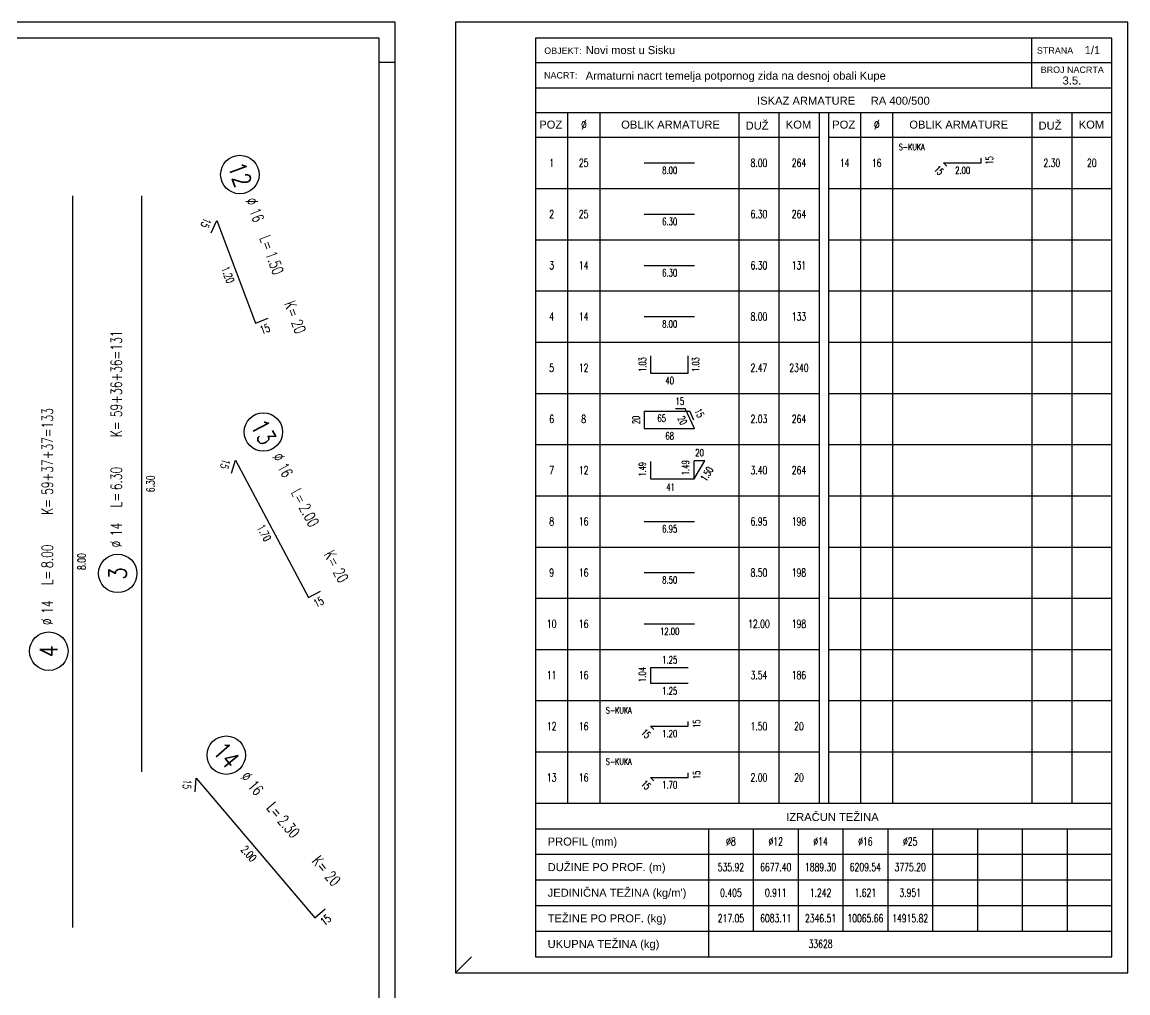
# Model space of a CAD drawing. Extents: x 4565 to 11832, y 737 to 2860.
# Drawn here: x 10623 to 11832, y 1799 to 2860 of the extents above; entities that cross this region are included whole.
import ezdxf
from ezdxf.enums import TextEntityAlignment as Align

# ---------------------------------------------------------------- set-up
doc = ezdxf.new("R2010")
doc.units = 0
doc.header["$LTSCALE"] = 35
for name, color, linetype in [('ARM', 1, 'CONTINUOUS'), ('ARM-I', 6, 'CONTINUOUS'), ('BETON', 7, 'CONTINUOUS'), ('FILE', 8, 'CONTINUOUS'), ('KOTE', 4, 'CONTINUOUS'), ('TANKO', 8, 'CONTINUOUS'), ('TEKST', 7, 'CONTINUOUS')]:
    doc.layers.add(name, color=color, linetype=linetype)
doc.styles.add('KOTE', font='romans.shx', dxfattribs={"width": 0.7})
doc.styles.add('NASLOV', font='ARIAL.TTF')
doc.styles.get("Standard").update_dxf_attribs({"font": 'romans.shx', "width": 0.9})

# ---------------------------------------------------------------- blocks, each defined once
blk = doc.blocks.new('POZ')
at = {"layer": 'ARM-I'}
blk.add_circle((0, 0), 0.6, dxfattribs=at)
at = {"layer": 'ARM', "width": 0.7}
for s, p in [('%%c', (0.814, -0.125)), ('L=', (2.064, -0.125)), ('K=', (4.256, -0.125))]:
    blk.add_text(s, height=0.35, dxfattribs=at).set_placement(p)
for tag, p in [('VA', (0.879, 0.435)), ('FI', (1.162, -0.13)), ('DUZ', (2.598, -0.13)), ('KOM', (4.881, -0.13))]:
    blk.add_attdef(tag, p, '', height=0.35, dxfattribs=at)
at = {"layer": 'ARM', "width": 0.7, "flags": 1}
for tag, p in [('TIP', (1.038, -0.896)), ('A', (1.162, -1.411)), ('B', (1.162, -1.918)), ('C', (1.162, -2.426)), ('D', (1.162, -2.934)), ('E', (1.162, -3.441)), ('F', (1.162, -3.949)), ('G', (1.162, -4.457)), ('H', (1.162, -4.964)), ('I', (1.162, -5.472)), ('J', (1.162, -5.98)), ('K', (1.162, -6.487)), ('L', (1.162, -6.995)), ('M', (1.162, -7.503)), ('N', (1.162, -8.011))]:
    blk.add_attdef(tag, p, '', height=0.35, dxfattribs=at)
at = {"layer": 'ARM-I', "width": 0.8}
blk.add_attdef('POZ', text='', height=0.55, dxfattribs=at).set_placement((0, 0), align=Align.MIDDLE)
blk = doc.blocks.new('as7')
at = {"layer": 'ARM'}
blk.add_line((3.386, -0.8), (4.964, -0.8), dxfattribs=at)
at = {"layer": 'KOTE', "style": 'KOTE', "width": 0.7}
for tag, height, p in [('POZ', 0.25, (0.5, -0.8)), ('FI', 0.25, (1.5, -0.8)), ('DUZ', 0.25, (6.975, -0.8)), ('KOM', 0.25, (8.225, -0.8)), ('A', 0.225, (4.188, -1.032))]:
    blk.add_attdef(tag, text='', height=height, dxfattribs=at).set_placement(p, align=Align.MIDDLE)
blk = doc.blocks.new('as3')
at = {"layer": 'ARM'}
blk.add_lwpolyline([(3.588, -0.432), (3.588, -0.972), (4.762, -0.972), (4.762, -0.432)], dxfattribs=at)
at = {"layer": 'KOTE', "style": 'KOTE', "width": 0.7}
for tag, height, p in [('POZ', 0.25, (0.5, -0.8)), ('FI', 0.25, (1.5, -0.8)), ('DUZ', 0.25, (6.975, -0.8)), ('KOM', 0.25, (8.225, -0.8)), ('A', 0.225, (4.188, -1.2))]:
    blk.add_attdef(tag, text='', height=height, dxfattribs=at).set_placement(p, align=Align.MIDDLE)
at = {"layer": 'KOTE', "style": 'KOTE', "width": 0.6}
for tag, p in [('B', (3.337, -0.7)), ('C', (4.998, -0.7))]:
    blk.add_attdef(tag, text='', height=0.225, rotation=90, dxfattribs=at).set_placement(p, align=Align.MIDDLE)
blk = doc.blocks.new('as40')
at = {"layer": 'ARM'}
for p, q in [((3.388, -0.56), (4.812, -0.56)), ((3.388, -0.56), (3.388, -1.1)), ((4.367, -0.468), (4.667, -0.468)), ((4.962, -1.1), (4.667, -0.468)), ((4.938, -0.832), (4.812, -0.56)), ((3.388, -1.1), (4.962, -1.1))]:
    blk.add_line(p, q, dxfattribs=at)
at = {"layer": 'KOTE', "style": 'KOTE', "width": 0.7}
for tag, height, p in [('D', 0.225, (4.505, -0.245)), ('POZ', 0.25, (0.5, -0.8)), ('FI', 0.25, (1.5, -0.8)), ('B', 0.225, (3.937, -0.776)), ('DUZ', 0.25, (6.975, -0.8)), ('KOM', 0.25, (8.225, -0.8)), ('A', 0.225, (4.188, -1.328))]:
    blk.add_attdef(tag, text='', height=height, dxfattribs=at).set_placement(p, align=Align.MIDDLE)
at = {"layer": 'KOTE', "style": 'KOTE'}
for tag, rotation, width, p in [('D', 295.0092, 0.7, (5.115, -0.614)), ('C', 90, 0.6, (3.137, -0.828)), ('E', 295.0092, 0.6, (4.585, -0.841))]:
    blk.add_attdef(tag, text='', height=0.225, rotation=rotation, dxfattribs=dict(at, width=width)).set_placement(p, align=Align.MIDDLE)
blk = doc.blocks.new('as35')
at = {"layer": 'ARM'}
for p, q in [((3.588, -0.524), (3.588, -1.069)), ((4.949, -1.069), (5.29, -0.505)), ((3.588, -1.069), (4.949, -1.069))]:
    blk.add_line(p, q, dxfattribs=at)
at = {"layer": 'TANKO'}
for p in [(5.29, -0.505), (4.949, -1.069)]:
    blk.add_line(p, (4.949, -0.505), dxfattribs=at)
at = {"layer": 'KOTE', "style": 'KOTE', "width": 0.7}
for tag, height, p in [('C', 0.225, (5.12, -0.254)), ('POZ', 0.25, (0.5, -0.8)), ('FI', 0.25, (1.5, -0.8)), ('DUZ', 0.25, (6.975, -0.8)), ('KOM', 0.25, (8.225, -0.8)), ('A', 0.225, (4.216, -1.327))]:
    blk.add_attdef(tag, text='', height=height, dxfattribs=at).set_placement(p, align=Align.MIDDLE)
at = {"layer": 'KOTE', "style": 'KOTE'}
for tag, rotation, width, p in [('D', 90, 0.7, (4.682, -0.723)), ('B', 90, 0.6, (3.331, -0.771)), ('E', 58.8381, 0.6, (5.348, -0.916))]:
    blk.add_attdef(tag, text='', height=0.225, rotation=rotation, dxfattribs=dict(at, width=width)).set_placement(p, align=Align.MIDDLE)
blk = doc.blocks.new('as10')
at = {"layer": 'ARM'}
for p, q in [((3.588, -0.564), (3.588, -1.056)), ((3.588, -0.564), (4.762, -0.564)), ((3.588, -1.056), (4.762, -1.056))]:
    blk.add_line(p, q, dxfattribs=at)
at = {"layer": 'KOTE', "style": 'KOTE', "width": 0.7}
for tag, height, p in [('C', 0.225, (4.188, -0.325)), ('POZ', 0.25, (0.5, -0.8)), ('FI', 0.25, (1.5, -0.8)), ('DUZ', 0.25, (6.975, -0.8)), ('KOM', 0.25, (8.225, -0.8)), ('A', 0.225, (4.188, -1.295))]:
    blk.add_attdef(tag, text='', height=height, dxfattribs=at).set_placement(p, align=Align.MIDDLE)
blk.add_attdef('B', text='', height=0.225, rotation=90, dxfattribs=at).set_placement((3.331, -0.784), align=Align.MIDDLE)
blk = doc.blocks.new('as5')
at = {"layer": 'ARM'}
blk.add_lwpolyline([(3.692, -0.906), (3.586, -0.8), (4.764, -0.8), (4.764, -0.65)], dxfattribs=at)
at = {"layer": 'KOTE', "style": 'KOTE', "width": 0.7}
blk.add_text('S-KUKA', height=0.2, dxfattribs=at).set_placement((2.192, -0.403))
for tag, height, p in [('POZ', 0.25, (0.5, -0.8)), ('FI', 0.25, (1.5, -0.8)), ('DUZ', 0.25, (6.975, -0.8)), ('KOM', 0.25, (8.225, -0.8)), ('A', 0.225, (4.188, -1.032))]:
    blk.add_attdef(tag, text='', height=height, dxfattribs=at).set_placement(p, align=Align.MIDDLE)
at = {"layer": 'KOTE', "style": 'KOTE', "width": 0.6}
for rotation, p in [(90, (5.027, -0.719)), (315, (3.448, -1.032))]:
    blk.add_attdef('B', text='', height=0.225, rotation=rotation, dxfattribs=at).set_placement(p, align=Align.MIDDLE)

msp = doc.modelspace()

# ---------------------------------------------------------------- linework, layer by layer
at = {"layer": 'ARM'}
for p, q in [((11814, 2842.7), (11184, 2842.7)), ((11184, 2842.7), (11184, 1838.2)), ((11814, 1838.2), (11814, 2842.7)), ((11184, 2788.4), (11814, 2788.4)), ((11184, 2761.3), (11814, 2761.3)), ((11493.8, 2761.3), (11493.8, 2006.2)), ((11504.3, 2761.3), (11504.3, 2006.2)), ((11184, 2734.2), (11493.8, 2734.2)), ((11504.3, 2734.2), (11814, 2734.2)), ((11184, 2006.2), (11814, 2006.2)), ((11184, 1978.2), (11814, 1978.2)), ((11184, 1838.2), (11814, 1838.2))]:
    msp.add_line(p, q, dxfattribs=at)
at = {"layer": 'ARM-I'}
for points in [[(10677.9, 1870.3), (10677.9, 2670.3)], [(10753.3, 2040.3), (10753.3, 2670.3)], [(10829.1, 2629.7), (10835.3, 2643.4), (10877.6, 2531.1), (10891.6, 2536.4)], [(10851.5, 2366.9), (10856, 2381.2), (10935.5, 2231), (10948.8, 2238)], [(10811.8, 2018.4), (10813, 2033.4), (10942.4, 1880.9), (10953.9, 1890.6)]]:
    msp.add_lwpolyline(points, dxfattribs=at)
at = {"layer": 'BETON'}
for points in [[(4565.1, 737.2), (11030.3, 737.2), (11030.3, 2860.2), (4565.1, 2860.2)], [(4652.6, 754.7), (11012.8, 754.7), (11012.8, 2842.7), (4652.6, 2842.7)]]:
    msp.add_lwpolyline(points, close=True, dxfattribs=at)
at = {"layer": 'FILE'}
msp.add_line((11012.8, 2816.2), (11030.3, 2816.2), dxfattribs=at)
at = {"layer": 'KOTE'}
for p, q in [((11726.5, 2788.4), (11726.5, 2842.7)), ((11814, 2815.5), (11184, 2815.5)), ((11219, 2761.3), (11219, 2006.2)), ((11254, 2761.3), (11254, 2006.2)), ((11406.3, 2761.3), (11406.3, 2006.2)), ((11450, 2761.3), (11450, 2006.2)), ((11539.3, 2761.3), (11539.3, 2006.2)), ((11574.3, 2761.3), (11574.3, 2006.2)), ((11726.5, 2761.3), (11726.5, 2006.2)), ((11770.3, 2761.3), (11770.3, 2006.2)), ((11184, 2678.2), (11493.8, 2678.2)), ((11504.3, 2678.2), (11814, 2678.2)), ((11184, 2622.2), (11493.8, 2622.2)), ((11504.3, 2622.2), (11814, 2622.2)), ((11184, 2566.2), (11493.8, 2566.2)), ((11504.3, 2566.2), (11814, 2566.2)), ((11184, 2510.2), (11493.8, 2510.2)), ((11504.3, 2510.2), (11814, 2510.2)), ((11184, 2454.2), (11493.8, 2454.2)), ((11504.3, 2454.2), (11814, 2454.2)), ((11184, 2398.2), (11493.8, 2398.2)), ((11504.3, 2398.2), (11814, 2398.2)), ((11184, 2342.2), (11493.8, 2342.2)), ((11504.3, 2342.2), (11814, 2342.2)), ((11184, 2286.2), (11493.8, 2286.2)), ((11504.3, 2286.2), (11814, 2286.2)), ((11184, 2230.2), (11493.8, 2230.2)), ((11504.3, 2230.2), (11814, 2230.2)), ((11184, 2174.2), (11493.8, 2174.2)), ((11504.3, 2174.2), (11814, 2174.2)), ((11184, 2118.2), (11493.8, 2118.2)), ((11504.3, 2118.2), (11814, 2118.2)), ((11184, 2062.2), (11493.8, 2062.2)), ((11504.3, 2062.2), (11814, 2062.2)), ((11373, 1978.2), (11373, 1838.2)), ((11422, 1978.2), (11422, 1866.2)), ((11471, 1978.2), (11471, 1866.2)), ((11520, 1978.2), (11520, 1866.2)), ((11569, 1978.2), (11569, 1866.2)), ((11618, 1978.2), (11618, 1866.2)), ((11667, 1978.2), (11667, 1866.2)), ((11716, 1978.2), (11716, 1866.2)), ((11765, 1978.2), (11765, 1866.2)), ((11184, 1950.2), (11814, 1950.2)), ((11184, 1922.2), (11814, 1922.2)), ((11184, 1894.2), (11814, 1894.2)), ((11184, 1866.2), (11814, 1866.2))]:
    msp.add_line(p, q, dxfattribs=at)
at = {"layer": 'TANKO'}
msp.add_line((11096.5, 1820.7), (11114, 1838.2), dxfattribs=at)
msp.add_lwpolyline([(11096.5, 1820.7), (11831.5, 1820.7), (11831.5, 2860.2), (11096.5, 2860.2)], close=True, dxfattribs=at)

# ---------------------------------------------------------------- block references
at = {"layer": 'KOTE', "xscale": 35, "yscale": 35, "zscale": 35}
for p, rotation, values in [((10860.6, 2693.5), 290.6202403828293, {'POZ': '12', 'FI': '16', 'DUZ': '1.50', 'KOM': '20'}), ((10727.1, 2257.3), 90, {'POZ': '3', 'FI': '14', 'DUZ': '6.30', 'KOM': '59+36+36=131'}), ((10651.7, 2172.3), 90, {'POZ': '4', 'FI': '14', 'DUZ': '8.00', 'KOM': '59+37+37=133'}), ((10886.3, 2412), 297.9160637566252, {'POZ': '13', 'FI': '16', 'DUZ': '2.00', 'KOM': '20'}), ((10845.7, 2058.6), 310.3241172731607, {'POZ': '14', 'FI': '16', 'DUZ': '2.30', 'KOM': '20'})]:
    msp.add_blockref('POZ', p, dxfattribs=dict(at, rotation=rotation)).add_auto_attribs(values)
at = {"layer": 'KOTE'}
ref = msp.add_blockref('as5', (11504.3, 2734.2), dxfattribs=dict(at, xscale=35, yscale=35, zscale=35))
ref.add_attrib('POZ', '14', dxfattribs={"height": 8.75, "style": 'KOTE', "width": 0.7}).set_placement((11521.8, 2706.2), align=Align.MIDDLE)
ref.add_attrib('FI', '16', dxfattribs={"height": 8.75, "style": 'KOTE', "width": 0.7}).set_placement((11556.8, 2706.2), align=Align.MIDDLE)
ref.add_attrib('DUZ', '2.30', dxfattribs={"height": 8.75, "style": 'KOTE', "width": 0.7}).set_placement((11748.4, 2706.2), align=Align.MIDDLE)
ref.add_attrib('KOM', '20', dxfattribs={"height": 8.75, "style": 'KOTE', "width": 0.7}).set_placement((11792.1, 2706.2), align=Align.MIDDLE)
ref.add_attrib('A', '2.00', dxfattribs={"height": 7.88, "style": 'KOTE', "width": 0.7}).set_placement((11650.9, 2698.1), align=Align.MIDDLE)
ref.add_attrib('B', '15', dxfattribs={"height": 7.87, "rotation": 315, "style": 'KOTE', "width": 0.6}).set_placement((11624.9, 2698.1), align=Align.MIDDLE)
ref.add_attrib('B', '15', dxfattribs={"height": 7.87, "rotation": 90, "style": 'KOTE', "width": 0.6}).set_placement((11680.2, 2709), align=Align.MIDDLE)
at = {"layer": 'KOTE', "xscale": 35, "yscale": 35, "zscale": 35}
for name, p, values in [('as7', (11184, 2734.2), {'POZ': '1', 'FI': '25', 'DUZ': '8.00', 'KOM': '264', 'A': '8.00'}), ('as7', (11184, 2678.2), {'POZ': '2', 'FI': '25', 'DUZ': '6.30', 'KOM': '264', 'A': '6.30'}), ('as7', (11184, 2622.2), {'POZ': '3', 'FI': '14', 'DUZ': '6.30', 'KOM': '131', 'A': '6.30'}), ('as7', (11184, 2566.2), {'POZ': '4', 'FI': '14', 'DUZ': '8.00', 'KOM': '133', 'A': '8.00'}), ('as3', (11184, 2510.2), {'POZ': '5', 'FI': '12', 'DUZ': '2.47', 'KOM': '2340', 'A': '40', 'B': '1.03', 'C': '1.03'}), ('as35', (11184, 2398.2), {'POZ': '7', 'FI': '12', 'DUZ': '3.40', 'KOM': '264', 'A': '41', 'B': '1.49', 'C': '20', 'D': '1.49', 'E': '1.50'}), ('as7', (11184, 2342.2), {'POZ': '8', 'FI': '16', 'DUZ': '6.95', 'KOM': '198', 'A': '6.95'}), ('as7', (11184, 2286.2), {'POZ': '9', 'FI': '16', 'DUZ': '8.50', 'KOM': '198', 'A': '8.50'}), ('as7', (11184, 2230.2), {'POZ': '10', 'FI': '16', 'DUZ': '12.00', 'KOM': '198', 'A': '12.00'}), ('as10', (11184, 2174.2), {'POZ': '11', 'FI': '16', 'DUZ': '3.54', 'KOM': '186', 'A': '1.25', 'B': '1.04', 'C': '1.25'})]:
    msp.add_blockref(name, p, dxfattribs=at).add_auto_attribs(values)
at = {"layer": 'KOTE'}
ref = msp.add_blockref('as40', (11184, 2454.2), dxfattribs=dict(at, xscale=35, yscale=35, zscale=35))
ref.add_attrib('POZ', '6', dxfattribs={"height": 8.75, "style": 'KOTE', "width": 0.7}).set_placement((11201.5, 2426.2), align=Align.MIDDLE)
ref.add_attrib('FI', '8', dxfattribs={"height": 8.75, "style": 'KOTE', "width": 0.7}).set_placement((11236.5, 2426.2), align=Align.MIDDLE)
ref.add_attrib('DUZ', '2.03', dxfattribs={"height": 8.75, "style": 'KOTE', "width": 0.7}).set_placement((11428.1, 2426.2), align=Align.MIDDLE)
ref.add_attrib('KOM', '264', dxfattribs={"height": 8.75, "style": 'KOTE', "width": 0.7}).set_placement((11471.9, 2426.2), align=Align.MIDDLE)
ref.add_attrib('A', '68', dxfattribs={"height": 7.88, "style": 'KOTE', "width": 0.7}).set_placement((11330.6, 2407.7), align=Align.MIDDLE)
ref.add_attrib('B', '65', dxfattribs={"height": 7.88, "style": 'KOTE', "width": 0.7}).set_placement((11321.8, 2427), align=Align.MIDDLE)
ref.add_attrib('C', '20', dxfattribs={"height": 7.87, "rotation": 90, "style": 'KOTE', "width": 0.6}).set_placement((11293.8, 2425.2), align=Align.MIDDLE)
ref.add_attrib('D', '15', dxfattribs={"height": 7.88, "style": 'KOTE', "width": 0.7}).set_placement((11341.7, 2445.6), align=Align.MIDDLE)
ref.add_attrib('D', '15', dxfattribs={"height": 7.88, "rotation": 295.0092, "style": 'KOTE', "width": 0.7}).set_placement((11363, 2432.7), align=Align.MIDDLE)
ref.add_attrib('E', '20', dxfattribs={"height": 7.88, "rotation": 295.0092, "style": 'KOTE', "width": 0.6}).set_placement((11344.5, 2424.7), align=Align.MIDDLE)
ref = msp.add_blockref('as5', (11184, 2118.2), dxfattribs=dict(at, xscale=35, yscale=35, zscale=35))
ref.add_attrib('POZ', '12', dxfattribs={"height": 8.75, "style": 'KOTE', "width": 0.7}).set_placement((11201.5, 2090.2), align=Align.MIDDLE)
ref.add_attrib('FI', '16', dxfattribs={"height": 8.75, "style": 'KOTE', "width": 0.7}).set_placement((11236.5, 2090.2), align=Align.MIDDLE)
ref.add_attrib('DUZ', '1.50', dxfattribs={"height": 8.75, "style": 'KOTE', "width": 0.7}).set_placement((11428.1, 2090.2), align=Align.MIDDLE)
ref.add_attrib('KOM', '20', dxfattribs={"height": 8.75, "style": 'KOTE', "width": 0.7}).set_placement((11471.9, 2090.2), align=Align.MIDDLE)
ref.add_attrib('A', '1.20', dxfattribs={"height": 7.88, "style": 'KOTE', "width": 0.7}).set_placement((11330.6, 2082.1), align=Align.MIDDLE)
ref.add_attrib('B', '15', dxfattribs={"height": 7.87, "rotation": 315, "style": 'KOTE', "width": 0.6}).set_placement((11304.7, 2082.1), align=Align.MIDDLE)
ref.add_attrib('B', '15', dxfattribs={"height": 7.87, "rotation": 90, "style": 'KOTE', "width": 0.6}).set_placement((11360, 2093), align=Align.MIDDLE)
ref = msp.add_blockref('as5', (11184, 2062.2), dxfattribs=dict(at, xscale=35, yscale=35, zscale=35))
ref.add_attrib('POZ', '13', dxfattribs={"height": 8.75, "style": 'KOTE', "width": 0.7}).set_placement((11201.5, 2034.2), align=Align.MIDDLE)
ref.add_attrib('FI', '16', dxfattribs={"height": 8.75, "style": 'KOTE', "width": 0.7}).set_placement((11236.5, 2034.2), align=Align.MIDDLE)
ref.add_attrib('DUZ', '2.00', dxfattribs={"height": 8.75, "style": 'KOTE', "width": 0.7}).set_placement((11428.1, 2034.2), align=Align.MIDDLE)
ref.add_attrib('KOM', '20', dxfattribs={"height": 8.75, "style": 'KOTE', "width": 0.7}).set_placement((11471.9, 2034.2), align=Align.MIDDLE)
ref.add_attrib('A', '1.70', dxfattribs={"height": 7.88, "style": 'KOTE', "width": 0.7}).set_placement((11330.6, 2026.1), align=Align.MIDDLE)
ref.add_attrib('B', '15', dxfattribs={"height": 7.87, "rotation": 315, "style": 'KOTE', "width": 0.6}).set_placement((11304.7, 2026.1), align=Align.MIDDLE)
ref.add_attrib('B', '15', dxfattribs={"height": 7.87, "rotation": 90, "style": 'KOTE', "width": 0.6}).set_placement((11360, 2037), align=Align.MIDDLE)

# ---------------------------------------------------------------- texts
at = {"layer": 'KOTE', "style": 'NASLOV'}
for s, height, p in [('OBJEKT:', 7, (11193.4, 2825.4)), ('STRANA', 7, (11732.1, 2825.6)), ('NACRT:', 7, (11193.2, 2798.5)), ('BROJ NACRTA', 7, (11736.2, 2804.6)), ('PROFIL (mm)', 8.75, (11197.1, 1959.8)), ('DUŽINE PO PROF. (m)', 8.75, (11197.1, 1931.8)), ("JEDINIČNA TEŽINA (kg/m')", 8.75, (11197.1, 1903.8)), ('TEŽINE PO PROF. (kg)', 8.75, (11197.1, 1875.8)), ('UKUPNA TEŽINA (kg)', 8.75, (11197.1, 1847.8))]:
    msp.add_text(s, height=height, dxfattribs=at).set_placement(p)
for s, p in [('ISKAZ ARMATURE     RA 400/500', (11520.5, 2774.4)), ('POZ', (11200.5, 2748.1)), ('OBLIK ARMATURE', (11331.5, 2748.1)), ('DUŽ', (11426.1, 2748.1)), ('KOM', (11471.4, 2748.1)), ('POZ', (11520.8, 2748.1)), ('OBLIK ARMATURE', (11646.5, 2748.1)), ('DUŽ', (11746.4, 2748.1)), ('KOM', (11791.7, 2748.1)), ('IZRAČUN TEŽINA', (11508.5, 1992.1))]:
    msp.add_text(s, height=8.75, dxfattribs=at).set_placement(p, align=Align.MIDDLE)
at = {"layer": 'KOTE', "style": 'KOTE', "width": 0.7}
for s, height, p in [('%%C', 10.5, (11236.8, 2748.1)), ('%%C', 10.5, (11557, 2748.1)), ('%%c8', 8.75, (11397.5, 1964.2)), ('%%c12', 8.75, (11446.5, 1964.2)), ('%%c14', 8.75, (11495.5, 1964.2)), ('%%c16', 8.75, (11544.5, 1964.2)), ('%%c25', 8.75, (11593.5, 1964.2)), ('535.92', 8.75, (11397.5, 1936.2)), ('6677.40', 8.75, (11446.5, 1936.2)), ('1889.30', 8.75, (11495.5, 1936.2)), ('6209.54', 8.75, (11544.5, 1936.2)), ('3775.20', 8.75, (11593.5, 1936.2)), ('0.405', 8.75, (11397.5, 1908.2)), ('0.911', 8.75, (11446.5, 1908.2)), ('1.242', 8.75, (11495.5, 1908.2)), ('1.621', 8.75, (11544.5, 1908.2)), ('3.951', 8.75, (11593.5, 1908.2)), ('217.05', 8.75, (11397.5, 1880.2)), ('6083.11', 8.75, (11446.5, 1880.2)), ('2346.51', 8.75, (11495.5, 1880.2)), ('10065.66', 8.75, (11544.5, 1880.2)), ('14915.82', 8.75, (11593.5, 1880.2)), ('33628', 8.75, (11495.5, 1852.2))]:
    msp.add_text(s, height=height, dxfattribs=at).set_placement(p, align=Align.MIDDLE)
for s, rotation, p in [('15', 245.6202, (10823.5, 2640.5)), ('1.20', 290.6202, (10847.5, 2583.9)), ('15', 20.6202, (10888, 2524.7)), ('15', 252.9161, (10844.5, 2376.9)), ('6.30', 90, (10762.9, 2355.3)), ('1.70', 297.9161, (10887.2, 2301.6)), ('8.00', 90, (10687.6, 2270.3)), ('15', 27.9161, (10946.7, 2226)), ('15', 265.3241, (10802.8, 2026.7)), ('2.00', 310.3241, (10870.4, 1950.9)), ('15', 40.3241, (10954.4, 1878.4))]:
    msp.add_text(s, height=8.75, rotation=rotation, dxfattribs=at).set_placement(p, align=Align.MIDDLE)
at = {"layer": 'TEKST', "style": 'NASLOV'}
for s, p in [('Novi most u Sisku', (11238.7, 2825.2)), ('1/1', (11784.3, 2825.2)), ('Armaturni nacrt temelja potpornog zida na desnoj obali Kupe', (11238.7, 2797.2))]:
    msp.add_text(s, height=8.75, dxfattribs=at).set_placement(p)
msp.add_text('3.5.', height=8.75, dxfattribs=at).set_placement((11770.3, 2796.3), align=Align.MIDDLE)

doc.saveas('drawing.dxf')
